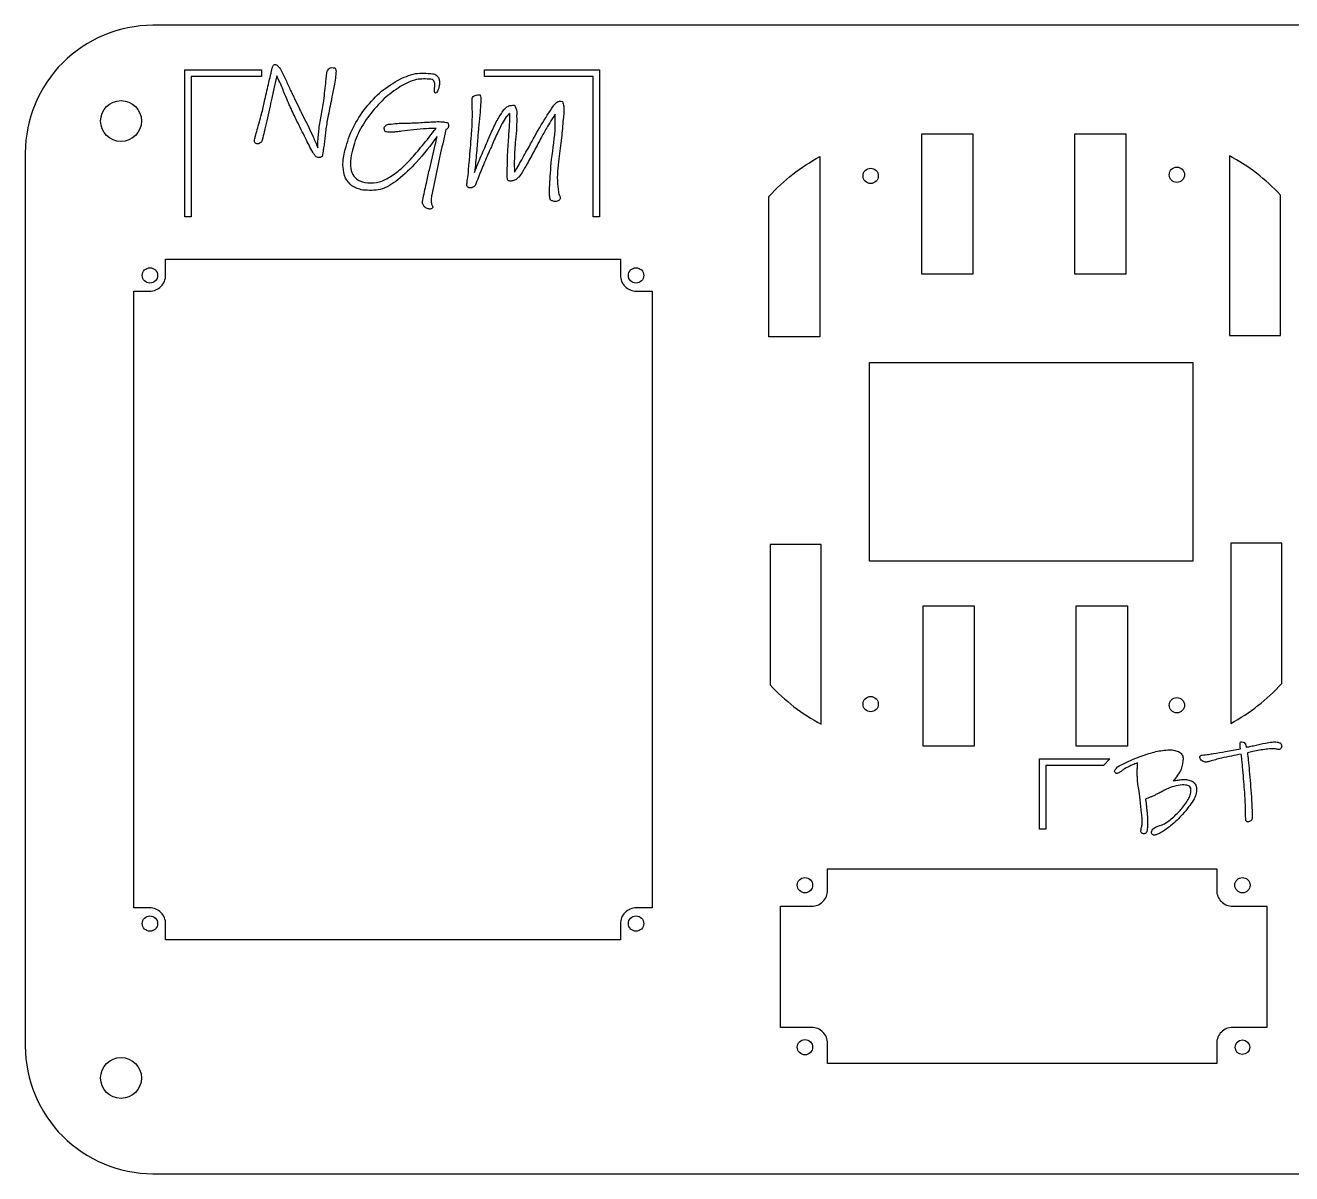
# Model space of a CAD drawing. Header units: millimetres. Extents: x 0 to 320, y 0 to 180.
# Drawn here: x 0 to 198.5, y 0 to 180 of the extents above; entities that cross this region are included whole.
import ezdxf

# ---------------------------------------------------------------- set-up
doc = ezdxf.new("R2010")
doc.units = ezdxf.units.MM
doc.layers.get('0').update_dxf_attribs({"linetype": 'CONTINUOUS'})

msp = doc.modelspace()

# ---------------------------------------------------------------- linework, layer by layer
for p, q in [((38.56, 172.63), (38.72, 173.3)), ((38.72, 173.3), (38.73, 173.37)), ((39.26, 173.83), (39.38, 173.81)), ((39.43, 172.09), (39.01, 170.32)), ((39.01, 170.32), (38.63, 168.59)), ((65.77, 164.84), (66.03, 164.78)), ((59.93, 163.5), (59.01, 163.41)), ((60.89, 163.62), (59.93, 163.5)), ((65.94, 163.67), (65.54, 161.9)), ((71.06, 163.88), (70.97, 163.1)), ((72.57, 162.1), (72.99, 163.07)), ((75.72, 161.73), (75.78, 162.73)), ((46.68, 160.29), (46.53, 159.45)), ((63.34, 157.35), (63.81, 159.39)), ((64.65, 157.99), (63.71, 153.44)), ((174.7, 59.09), (174.59, 59.95)), ((175.62, 58.71), (175.7, 58)), ((191.31, 55.49), (191.28, 56.15))]:
    msp.add_line(p, q)
for points in [[(320, 160, 0.414214), (300, 180), (20, 180, 0.414214), (0, 160), (0, 20, 0.414214), (20, 0), (300, 0, 0.414214), (320, 20)], [(124.56, 159.43), (124.56, 131.18), (116.57, 131.18), (116.57, 153.18, -0.085171)], [(196.76, 153.4, 0.084625), (188.76, 159.53), (188.76, 131.4), (196.76, 131.4)], [(22, 39.16, 0.414214), (19.5, 41.66), (17, 41.66), (17, 138.34), (19.5, 138.34, 0.414214), (22, 140.84), (22, 143.34), (93.28, 143.34), (93.28, 140.84, 0.414214), (95.78, 138.34), (98.28, 138.34), (98.28, 41.66), (95.78, 41.66, 0.414214), (93.28, 39.16), (93.28, 36.66), (22, 36.66)], [(116.76, 76.61, 0.084625), (124.76, 70.47), (124.76, 98.61), (116.76, 98.61)], [(188.96, 70.58, 0.085171), (196.96, 76.82), (196.96, 98.82), (188.96, 98.82)], [(186.76, 44.42, 0.414214), (189.26, 41.92), (194.61, 41.92), (194.61, 22.92), (189.26, 22.92, 0.414214), (186.76, 20.42), (186.76, 17.28), (125.76, 17.28), (125.76, 20.42, 0.414214), (123.26, 22.92), (118.41, 22.92), (118.41, 41.92), (123.26, 41.92, 0.414214), (125.76, 44.42), (125.76, 47.76), (186.76, 47.76)]]:
    msp.add_lwpolyline(points, format="xyb", close=True)
for points in [[(37, 172), (26, 172), (26, 150), (25, 150), (25, 173), (37, 173)], [(90, 173), (90, 150), (89, 150), (89, 172), (72, 172), (72, 173)], [(140.52, 163), (148.52, 163), (148.52, 141), (140.52, 141)], [(164.52, 163), (172.52, 163), (172.52, 141), (164.52, 141)], [(132.33, 96.02), (132.33, 127.14), (183.01, 127.14), (183.01, 96.02)], [(148.76, 67), (140.76, 67), (140.76, 89), (148.76, 89)], [(172.76, 67), (164.76, 67), (164.76, 89), (172.76, 89)], [(159, 65), (170, 65), (169, 64), (160, 64), (160, 54), (159, 54)]]:
    msp.add_lwpolyline(points, close=True)
for centre, radius in [((15, 165), 3.2), ((132.52, 156.4), 1.2), ((180.52, 156.58), 1.2), ((19.54, 140.8), 1.2), ((95.74, 140.8), 1.2), ((132.52, 73.6), 1.2), ((180.52, 73.43), 1.2), ((122.22, 45.22), 1.2), ((190.8, 45.22), 1.2), ((19.54, 39.2), 1.2), ((95.74, 39.2), 1.2), ((122.22, 19.82), 1.2), ((190.8, 19.82), 1.15), ((15, 15), 3.2)]:
    msp.add_circle(centre, radius)
for points, knots in [([(38.73, 173.37), (38.75, 173.44), (38.78, 173.58), (38.86, 173.7), (38.9, 173.75)], [0, 0, 0, 0, 0.02338129, 0.04240057, 0.04240057, 0.04240057, 0.04240057]), ([(38.9, 173.75), (38.95, 173.79), (39.05, 173.87), (39.19, 173.85), (39.26, 173.83)], [0, 0, 0, 0, 0.01711431, 0.03897413, 0.03897413, 0.03897413, 0.03897413]), ([(39.38, 173.81), (39.49, 173.71), (39.85, 173.41), (40.06, 172.98), (40.19, 172.69)], [0, 0, 0, 0, 0.0450993, 0.1398333, 0.1398333, 0.1398333, 0.1398333]), ([(47.28, 172.67), (47.39, 172.91), (47.6, 173.43), (48.16, 173.37), (48.46, 173.34)], [0, 0, 0, 0, 0.0718397, 0.1511324, 0.1511324, 0.1511324, 0.1511324]), ([(48.71, 172.79), (48.69, 172.54), (48.65, 171.86), (48.53, 171.19), (48.45, 170.76)], [0, 0, 0, 0, 0.0758423, 0.2048379, 0.2048379, 0.2048379, 0.2048379]), ([(48.46, 173.34), (48.53, 173.29), (48.71, 173.16), (48.71, 172.93), (48.71, 172.79)], [0, 0, 0, 0, 0.02391607, 0.06305939, 0.06305939, 0.06305939, 0.06305939]), ([(37.57, 168.36), (37.67, 168.82), (37.86, 169.73), (38.07, 170.62), (38.18, 171.06)], [0, 0, 0, 0, 0.1423987, 0.2771741, 0.2771741, 0.2771741, 0.2771741]), ([(38.18, 171.06), (38.26, 171.4), (38.39, 171.93), (38.51, 172.45), (38.56, 172.63)], [0, 0, 0, 0, 0.1058963, 0.1616282, 0.1616282, 0.1616282, 0.1616282]), ([(40.7, 169.15), (40.43, 169.8), (40.02, 170.79), (39.58, 171.76), (39.43, 172.09)], [0, 0, 0, 0, 0.2114774, 0.3199823, 0.3199823, 0.3199823, 0.3199823]), ([(40.19, 172.69), (40.4, 172.27), (40.89, 171.32), (41.33, 170.35), (41.58, 169.81)], [0, 0, 0, 0, 0.1401995, 0.3196216, 0.3196216, 0.3196216, 0.3196216]), ([(46.38, 165.77), (46.52, 166.57), (46.85, 168.4), (47.02, 170.25), (47.12, 171.28)], [0, 0, 0, 0, 0.2437204, 0.5559032, 0.5559032, 0.5559032, 0.5559032]), ([(47.12, 171.28), (47.15, 171.59), (47.19, 172.05), (47.26, 172.51), (47.28, 172.67)], [0, 0, 0, 0, 0.0918185, 0.1396688, 0.1396688, 0.1396688, 0.1396688]), ([(48.45, 170.76), (48.33, 170.1), (48.02, 168.47), (47.68, 166.85), (47.48, 165.88)], [0, 0, 0, 0, 0.2022715, 0.4976749, 0.4976749, 0.4976749, 0.4976749]), ([(53.08, 166.7), (53.85, 167.65), (55.35, 169.48), (57.35, 170.74), (58.32, 171.36)], [0, 0, 0, 0, 0.3644385, 0.7052671, 0.7052671, 0.7052671, 0.7052671]), ([(58.32, 171.36), (59.26, 171.81), (61, 172.65), (62.93, 172.5), (63.83, 172.42)], [0, 0, 0, 0, 0.3045037, 0.5704138, 0.5704138, 0.5704138, 0.5704138]), ([(63.58, 171.56), (62.81, 171.6), (61.1, 171.68), (59.6, 170.85), (58.77, 170.39)], [0, 0, 0, 0, 0.2265274, 0.5035498, 0.5035498, 0.5035498, 0.5035498]), ([(64.11, 171.2), (64.05, 171.28), (63.93, 171.47), (63.7, 171.53), (63.58, 171.56)], [0, 0, 0, 0, 0.02955915, 0.06605496, 0.06605496, 0.06605496, 0.06605496]), ([(63.83, 172.42), (64.07, 172.36), (64.51, 172.25), (64.72, 171.86), (64.82, 171.69)], [0, 0, 0, 0, 0.0704845, 0.1282924, 0.1282924, 0.1282924, 0.1282924]), ([(64.18, 170.4), (64.19, 170.55), (64.21, 170.82), (64.14, 171.09), (64.11, 171.2)], [0, 0, 0, 0, 0.04608217, 0.08065553, 0.08065553, 0.08065553, 0.08065553]), ([(64.82, 171.69), (64.87, 171.5), (64.97, 171.13), (64.92, 170.75), (64.89, 170.56)], [0, 0, 0, 0, 0.0574882, 0.1134006, 0.1134006, 0.1134006, 0.1134006]), ([(41.52, 167.22), (41.43, 167.43), (41.15, 168.07), (40.88, 168.72), (40.7, 169.15)], [0, 0, 0, 0, 0.0685435, 0.2100259, 0.2100259, 0.2100259, 0.2100259]), ([(41.58, 169.81), (41.64, 169.69), (41.76, 169.44), (41.88, 169.2), (41.93, 169.07)], [0, 0, 0, 0, 0.04139667, 0.08160898, 0.08160898, 0.08160898, 0.08160898]), ([(41.93, 169.07), (41.99, 168.96), (42.09, 168.73), (42.2, 168.5), (42.25, 168.39)], [0, 0, 0, 0, 0.0385617, 0.07500039, 0.07500039, 0.07500039, 0.07500039]), ([(58.77, 170.39), (57.89, 169.79), (56.06, 168.54), (54.66, 166.81), (53.94, 165.92)], [0, 0, 0, 0, 0.3194347, 0.6618158, 0.6618158, 0.6618158, 0.6618158]), ([(64.15, 169.63), (64.15, 169.73), (64.15, 169.99), (64.17, 170.24), (64.18, 170.4)], [0, 0, 0, 0, 0.03012421, 0.07661193, 0.07661193, 0.07661193, 0.07661193]), ([(64.28, 169.39), (64.25, 169.41), (64.16, 169.47), (64.16, 169.57), (64.15, 169.63)], [0, 0, 0, 0, 0.01160288, 0.02914609, 0.02914609, 0.02914609, 0.02914609]), ([(64.6, 169.67), (64.55, 169.58), (64.48, 169.44), (64.34, 169.4), (64.28, 169.39)], [0, 0, 0, 0, 0.0281077, 0.0438905, 0.0438905, 0.0438905, 0.0438905]), ([(64.89, 170.56), (64.85, 170.39), (64.79, 170.08), (64.65, 169.8), (64.6, 169.67)], [0, 0, 0, 0, 0.05283786, 0.09400402, 0.09400402, 0.09400402, 0.09400402]), ([(70.05, 168.52), (70.09, 168.63), (70.18, 168.86), (70.39, 168.96), (70.51, 169.02)], [0, 0, 0, 0, 0.03325227, 0.06952486, 0.06952486, 0.06952486, 0.06952486]), ([(70.51, 169.02), (70.63, 169.06), (70.89, 169.14), (71.15, 169.11), (71.28, 169.09)], [0, 0, 0, 0, 0.03943208, 0.07845641, 0.07845641, 0.07845641, 0.07845641]), ([(71.28, 169.09), (71.32, 168.96), (71.49, 168.47), (71.42, 167.95), (71.37, 167.57)], [0, 0, 0, 0, 0.0414123, 0.1530069, 0.1530069, 0.1530069, 0.1530069]), ([(36.43, 163.94), (36.66, 164.75), (37.08, 166.21), (37.42, 167.69), (37.57, 168.36)], [0, 0, 0, 0, 0.2499178, 0.4557645, 0.4557645, 0.4557645, 0.4557645]), ([(38.63, 168.59), (38.51, 168.02), (38.26, 166.84), (37.99, 165.66), (37.85, 165.05)], [0, 0, 0, 0, 0.1745305, 0.3632284, 0.3632284, 0.3632284, 0.3632284]), ([(43.93, 162.3), (43.48, 163.19), (42.65, 164.82), (41.87, 166.47), (41.52, 167.22)], [0, 0, 0, 0, 0.2996899, 0.5479837, 0.5479837, 0.5479837, 0.5479837]), ([(42.25, 168.39), (42.5, 167.89), (42.83, 167.21), (43.17, 166.52), (43.26, 166.33)], [0, 0, 0, 0, 0.1667757, 0.230228, 0.230228, 0.230228, 0.230228]), ([(69.94, 162.77), (70, 163.62), (70.11, 165.26), (70.07, 166.91), (70.05, 167.71)], [0, 0, 0, 0, 0.2553412, 0.4942745, 0.4942745, 0.4942745, 0.4942745]), ([(70.05, 167.71), (70.05, 167.89), (70.04, 168.17), (70.05, 168.44), (70.05, 168.52)], [0, 0, 0, 0, 0.05679077, 0.0818965, 0.0818965, 0.0818965, 0.0818965]), ([(71.37, 167.57), (71.34, 167.02), (71.25, 165.79), (71.13, 164.56), (71.06, 163.88)], [0, 0, 0, 0, 0.1665295, 0.370659, 0.370659, 0.370659, 0.370659]), ([(74.87, 166.54), (75.14, 166.87), (75.61, 167.45), (76.35, 167.47), (76.68, 167.48)], [0, 0, 0, 0, 0.1192338, 0.2127802, 0.2127802, 0.2127802, 0.2127802]), ([(76.68, 167.48), (76.77, 167.33), (77.07, 166.82), (77.04, 166.21), (77.02, 165.78)], [0, 0, 0, 0, 0.0513386, 0.1760369, 0.1760369, 0.1760369, 0.1760369]), ([(78.96, 160.98), (79.59, 162.13), (80.78, 164.31), (82.15, 166.4), (82.8, 167.38)], [0, 0, 0, 0, 0.3917744, 0.746904, 0.746904, 0.746904, 0.746904]), ([(82.8, 167.38), (82.9, 167.51), (83.08, 167.74), (83.3, 167.92), (83.4, 167.99)], [0, 0, 0, 0, 0.04868049, 0.08565546, 0.08565546, 0.08565546, 0.08565546]), ([(83.4, 167.99), (83.51, 168.04), (83.78, 168.14), (84.06, 168.09), (84.22, 168.05)], [0, 0, 0, 0, 0.03522192, 0.08360197, 0.08360197, 0.08360197, 0.08360197]), ([(84.22, 168.05), (84.29, 167.81), (84.54, 166.91), (84.41, 165.97), (84.32, 165.29)], [0, 0, 0, 0, 0.0743765, 0.2789068, 0.2789068, 0.2789068, 0.2789068]), ([(37.85, 165.05), (37.72, 164.47), (37.49, 163.46), (37.25, 162.45), (37.14, 162.01)], [0, 0, 0, 0, 0.1757494, 0.3114347, 0.3114347, 0.3114347, 0.3114347]), ([(43.26, 166.33), (43.9, 165.07), (44.81, 163.26), (45.61, 161.39), (45.85, 160.82)], [0, 0, 0, 0, 0.4232756, 0.6081361, 0.6081361, 0.6081361, 0.6081361]), ([(46.01, 163.51), (46.06, 163.89), (46.15, 164.64), (46.3, 165.39), (46.38, 165.77)], [0, 0, 0, 0, 0.1128988, 0.2290847, 0.2290847, 0.2290847, 0.2290847]), ([(47.48, 165.88), (47.41, 165.53), (47.28, 164.84), (47.18, 164.13), (47.13, 163.79)], [0, 0, 0, 0, 0.1073312, 0.2124663, 0.2124663, 0.2124663, 0.2124663]), ([(50.04, 160.12), (50.36, 161.28), (51, 163.65), (52.38, 165.68), (53.08, 166.7)], [0, 0, 0, 0, 0.359327, 0.7293853, 0.7293853, 0.7293853, 0.7293853]), ([(53.94, 165.92), (53.29, 164.98), (52.04, 163.17), (51.44, 161.05), (51.16, 160.03)], [0, 0, 0, 0, 0.340164, 0.6552622, 0.6552622, 0.6552622, 0.6552622]), ([(60.37, 164.69), (60.68, 164.7), (61.43, 164.72), (62.17, 164.77), (62.6, 164.8)], [0, 0, 0, 0, 0.0946707, 0.2242644, 0.2242644, 0.2242644, 0.2242644]), ([(62.6, 164.8), (62.77, 164.81), (63.26, 164.84), (63.75, 164.86), (64.08, 164.88)], [0, 0, 0, 0, 0.0492052, 0.1475966, 0.1475966, 0.1475966, 0.1475966]), ([(64.08, 164.88), (64.42, 164.9), (64.99, 164.93), (65.55, 164.86), (65.77, 164.84)], [0, 0, 0, 0, 0.1037019, 0.1693046, 0.1693046, 0.1693046, 0.1693046]), ([(66.03, 164.78), (66.1, 164.76), (66.23, 164.73), (66.28, 164.6), (66.31, 164.55)], [0, 0, 0, 0, 0.01966629, 0.0380157, 0.0380157, 0.0380157, 0.0380157]), ([(72.99, 163.07), (73.29, 163.76), (73.83, 164.97), (74.56, 166.07), (74.87, 166.54)], [0, 0, 0, 0, 0.226234, 0.3957239, 0.3957239, 0.3957239, 0.3957239]), ([(75.95, 166.19), (75.76, 166.01), (75.26, 165.57), (74.95, 164.98), (74.76, 164.62)], [0, 0, 0, 0, 0.0779245, 0.1986982, 0.1986982, 0.1986982, 0.1986982]), ([(75.78, 162.73), (75.85, 163.53), (75.95, 164.68), (75.95, 165.84), (75.95, 166.19)], [0, 0, 0, 0, 0.2411506, 0.3463781, 0.3463781, 0.3463781, 0.3463781]), ([(77.02, 165.78), (77.03, 165.2), (77.03, 163.94), (76.91, 162.69), (76.84, 162.03)], [0, 0, 0, 0, 0.1757088, 0.3763149, 0.3763149, 0.3763149, 0.3763149]), ([(83.08, 166.05), (82.91, 165.81), (82.49, 165.18), (82.1, 164.53), (81.86, 164.12)], [0, 0, 0, 0, 0.0880855, 0.2280538, 0.2280538, 0.2280538, 0.2280538]), ([(82.49, 158.97), (82.75, 160.7), (83.1, 163.05), (83.08, 165.43), (83.08, 166.05)], [0, 0, 0, 0, 0.5242172, 0.7113145, 0.7113145, 0.7113145, 0.7113145]), ([(84.32, 165.29), (84.23, 164.32), (84.05, 162.24), (83.77, 160.17), (83.62, 159.07)], [0, 0, 0, 0, 0.2919012, 0.6255051, 0.6255051, 0.6255051, 0.6255051]), ([(35.98, 162.26), (36.03, 162.44), (36.17, 163.01), (36.33, 163.57), (36.43, 163.94)], [0, 0, 0, 0, 0.0578312, 0.1747907, 0.1747907, 0.1747907, 0.1747907]), ([(45.87, 161.71), (45.88, 161.98), (45.91, 162.58), (45.98, 163.18), (46.01, 163.51)], [0, 0, 0, 0, 0.0798416, 0.1806692, 0.1806692, 0.1806692, 0.1806692]), ([(47.13, 163.79), (47.09, 163.46), (47.01, 162.85), (46.94, 162.24), (46.91, 161.95)], [0, 0, 0, 0, 0.0982005, 0.1846003, 0.1846003, 0.1846003, 0.1846003]), ([(56.31, 163.57), (56.29, 163.65), (56.25, 163.82), (56.27, 163.99), (56.29, 164.07)], [0, 0, 0, 0, 0.0252403, 0.05050826, 0.05050826, 0.05050826, 0.05050826]), ([(56.29, 164.07), (56.38, 164.17), (56.66, 164.48), (57.09, 164.51), (57.37, 164.53)], [0, 0, 0, 0, 0.0411607, 0.1212176, 0.1212176, 0.1212176, 0.1212176]), ([(56.63, 163.28), (56.55, 163.3), (56.41, 163.35), (56.35, 163.5), (56.31, 163.57)], [0, 0, 0, 0, 0.02166801, 0.04461409, 0.04461409, 0.04461409, 0.04461409]), ([(57.53, 163.24), (57.36, 163.23), (57.06, 163.22), (56.76, 163.26), (56.63, 163.28)], [0, 0, 0, 0, 0.05084539, 0.09112253, 0.09112253, 0.09112253, 0.09112253]), ([(57.37, 164.53), (57.79, 164.57), (58.78, 164.67), (59.79, 164.68), (60.37, 164.69)], [0, 0, 0, 0, 0.1261948, 0.3001697, 0.3001697, 0.3001697, 0.3001697]), ([(59.01, 163.41), (58.74, 163.37), (58.25, 163.3), (57.75, 163.26), (57.53, 163.24)], [0, 0, 0, 0, 0.0834398, 0.1488115, 0.1488115, 0.1488115, 0.1488115]), ([(60.37, 158.97), (60.98, 159.67), (62.37, 161.26), (63.66, 162.93), (64.38, 163.85)], [0, 0, 0, 0, 0.2803917, 0.6325472, 0.6325472, 0.6325472, 0.6325472]), ([(64.38, 163.85), (63.89, 163.84), (62.72, 163.81), (61.56, 163.69), (60.89, 163.62)], [0, 0, 0, 0, 0.1487267, 0.3503471, 0.3503471, 0.3503471, 0.3503471]), ([(66.29, 163.98), (66.26, 163.92), (66.19, 163.77), (66.03, 163.71), (65.94, 163.67)], [0, 0, 0, 0, 0.02125919, 0.04888975, 0.04888975, 0.04888975, 0.04888975]), ([(66.31, 164.55), (66.32, 164.47), (66.35, 164.28), (66.31, 164.09), (66.29, 163.98)], [0, 0, 0, 0, 0.02377764, 0.05658654, 0.05658654, 0.05658654, 0.05658654]), ([(70.97, 163.1), (70.95, 162.84), (70.91, 162.29), (70.87, 161.75), (70.85, 161.47)], [0, 0, 0, 0, 0.0802277, 0.1641159, 0.1641159, 0.1641159, 0.1641159]), ([(74.76, 164.62), (74.5, 164.1), (73.9, 162.91), (73.36, 161.68), (73.06, 160.98)], [0, 0, 0, 0, 0.1720397, 0.4010906, 0.4010906, 0.4010906, 0.4010906]), ([(81.86, 164.12), (81.54, 163.58), (80.83, 162.34), (80.17, 161.08), (79.8, 160.37)], [0, 0, 0, 0, 0.1899127, 0.4279079, 0.4279079, 0.4279079, 0.4279079]), ([(35.96, 161.65), (35.95, 161.72), (35.91, 161.93), (35.96, 162.13), (35.98, 162.26)], [0, 0, 0, 0, 0.02405566, 0.06159058, 0.06159058, 0.06159058, 0.06159058]), ([(36.29, 161.42), (36.22, 161.44), (36.08, 161.47), (36, 161.59), (35.96, 161.65)], [0, 0, 0, 0, 0.02244055, 0.04090328, 0.04090328, 0.04090328, 0.04090328]), ([(36.79, 161.56), (36.71, 161.5), (36.55, 161.41), (36.37, 161.42), (36.29, 161.42)], [0, 0, 0, 0, 0.02877837, 0.05280326, 0.05280326, 0.05280326, 0.05280326]), ([(37.14, 162.01), (37.1, 161.93), (37.03, 161.74), (36.87, 161.62), (36.79, 161.56)], [0, 0, 0, 0, 0.02810606, 0.05836854, 0.05836854, 0.05836854, 0.05836854]), ([(45.57, 159.37), (45.4, 159.61), (44.78, 160.54), (44.29, 161.56), (43.93, 162.3)], [0, 0, 0, 0, 0.0896393, 0.336316, 0.336316, 0.336316, 0.336316]), ([(45.85, 160.82), (45.85, 160.93), (45.85, 161.23), (45.86, 161.52), (45.87, 161.71)], [0, 0, 0, 0, 0.03191598, 0.08881994, 0.08881994, 0.08881994, 0.08881994]), ([(46.91, 161.95), (46.87, 161.63), (46.82, 161.07), (46.72, 160.52), (46.68, 160.29)], [0, 0, 0, 0, 0.0976891, 0.1679159, 0.1679159, 0.1679159, 0.1679159]), ([(64.55, 162.59), (63.53, 161.2), (61.7, 158.72), (59.41, 156.66), (58.41, 155.76)], [0, 0, 0, 0, 0.5170966, 0.9204935, 0.9204935, 0.9204935, 0.9204935]), ([(63.81, 159.39), (63.96, 160.01), (64.22, 161.08), (64.46, 162.14), (64.55, 162.59)], [0, 0, 0, 0, 0.1917008, 0.3279151, 0.3279151, 0.3279151, 0.3279151]), ([(65.54, 161.9), (65.39, 161.28), (65.08, 159.98), (64.8, 158.67), (64.65, 157.99)], [0, 0, 0, 0, 0.1922902, 0.4010241, 0.4010241, 0.4010241, 0.4010241]), ([(69.59, 158.48), (69.65, 159.24), (69.77, 160.67), (69.89, 162.1), (69.94, 162.77)], [0, 0, 0, 0, 0.2298962, 0.4301729, 0.4301729, 0.4301729, 0.4301729]), ([(70.41, 156.93), (70.75, 157.8), (71.45, 159.53), (72.2, 161.24), (72.57, 162.1)], [0, 0, 0, 0, 0.2787176, 0.5597109, 0.5597109, 0.5597109, 0.5597109]), ([(70.85, 161.47), (70.77, 160.49), (70.65, 158.97), (70.47, 157.46), (70.41, 156.93)], [0, 0, 0, 0, 0.2956856, 0.4555647, 0.4555647, 0.4555647, 0.4555647]), ([(73.06, 160.98), (72.7, 160.18), (71.81, 158.21), (71.04, 156.2), (70.58, 154.99)], [0, 0, 0, 0, 0.2628586, 0.6481747, 0.6481747, 0.6481747, 0.6481747]), ([(75.57, 158.35), (75.58, 158.95), (75.61, 160.07), (75.69, 161.2), (75.72, 161.73)], [0, 0, 0, 0, 0.1787553, 0.3381467, 0.3381467, 0.3381467, 0.3381467]), ([(76.84, 162.03), (76.8, 161.53), (76.71, 160.54), (76.67, 159.54), (76.66, 159.05)], [0, 0, 0, 0, 0.150363, 0.2978971, 0.2978971, 0.2978971, 0.2978971]), ([(77.64, 158.61), (77.87, 159.01), (78.31, 159.8), (78.75, 160.6), (78.96, 160.98)], [0, 0, 0, 0, 0.1397643, 0.2718955, 0.2718955, 0.2718955, 0.2718955]), ([(46.53, 159.45), (46.44, 159.39), (46.16, 159.19), (45.81, 159.29), (45.57, 159.37)], [0, 0, 0, 0, 0.0312947, 0.1006423, 0.1006423, 0.1006423, 0.1006423]), ([(50.18, 156.04), (50.01, 156.62), (49.63, 157.96), (49.89, 159.34), (50.04, 160.12)], [0, 0, 0, 0, 0.1781645, 0.4129032, 0.4129032, 0.4129032, 0.4129032]), ([(51.16, 160.03), (51.05, 159.45), (50.85, 158.41), (51.07, 157.37), (51.17, 156.91)], [0, 0, 0, 0, 0.1749863, 0.3149053, 0.3149053, 0.3149053, 0.3149053]), ([(56.88, 156.07), (57.5, 156.47), (58.77, 157.3), (59.82, 158.4), (60.37, 158.97)], [0, 0, 0, 0, 0.2194462, 0.4545352, 0.4545352, 0.4545352, 0.4545352]), ([(76.66, 159.05), (76.64, 158.64), (76.63, 157.95), (76.69, 157.27), (76.71, 156.99)], [0, 0, 0, 0, 0.1245389, 0.2060967, 0.2060967, 0.2060967, 0.2060967]), ([(79.8, 160.37), (79.43, 159.67), (78.82, 158.51), (78.15, 157.39), (77.88, 156.95)], [0, 0, 0, 0, 0.2390614, 0.3920524, 0.3920524, 0.3920524, 0.3920524]), ([(82.21, 154.93), (82.24, 155.56), (82.31, 156.91), (82.43, 158.25), (82.49, 158.97)], [0, 0, 0, 0, 0.1895367, 0.404623, 0.404623, 0.404623, 0.404623]), ([(83.62, 159.07), (83.48, 157.77), (83.27, 155.9), (83.56, 154.06), (83.64, 153.5)], [0, 0, 0, 0, 0.3909487, 0.5587685, 0.5587685, 0.5587685, 0.5587685]), ([(51.17, 156.91), (51.38, 156.54), (51.84, 155.73), (52.75, 155.49), (53.24, 155.36)], [0, 0, 0, 0, 0.1227358, 0.2689033, 0.2689033, 0.2689033, 0.2689033]), ([(62.3, 152.6), (62.49, 153.48), (62.82, 155.07), (63.18, 156.65), (63.34, 157.35)], [0, 0, 0, 0, 0.2700498, 0.4858806, 0.4858806, 0.4858806, 0.4858806]), ([(69.25, 155.32), (69.3, 155.7), (69.44, 156.75), (69.53, 157.81), (69.59, 158.48)], [0, 0, 0, 0, 0.1159268, 0.3176797, 0.3176797, 0.3176797, 0.3176797]), ([(75.56, 156.1), (75.56, 156.35), (75.55, 157.1), (75.56, 157.85), (75.57, 158.35)], [0, 0, 0, 0, 0.0745383, 0.2250379, 0.2250379, 0.2250379, 0.2250379]), ([(76.71, 156.99), (76.82, 157.19), (77.14, 157.72), (77.44, 158.26), (77.64, 158.61)], [0, 0, 0, 0, 0.0677764, 0.1860884, 0.1860884, 0.1860884, 0.1860884]), ([(77.88, 156.95), (77.72, 156.7), (77.46, 156.28), (77.07, 155.98), (76.93, 155.86)], [0, 0, 0, 0, 0.0910316, 0.1455144, 0.1455144, 0.1455144, 0.1455144]), ([(52.9, 154.18), (52.29, 154.34), (51.15, 154.64), (50.49, 155.6), (50.18, 156.04)], [0, 0, 0, 0, 0.1826317, 0.3394813, 0.3394813, 0.3394813, 0.3394813]), ([(58.41, 155.76), (57.52, 155.15), (55.85, 154), (53.84, 154.12), (52.9, 154.18)], [0, 0, 0, 0, 0.312883, 0.5882383, 0.5882383, 0.5882383, 0.5882383]), ([(53.24, 155.36), (53.85, 155.3), (55.13, 155.18), (56.28, 155.76), (56.88, 156.07)], [0, 0, 0, 0, 0.1810842, 0.3778187, 0.3778187, 0.3778187, 0.3778187]), ([(69.52, 154.52), (69.42, 154.59), (69.16, 154.78), (69.22, 155.11), (69.25, 155.32)], [0, 0, 0, 0, 0.03468772, 0.09103595, 0.09103595, 0.09103595, 0.09103595]), ([(70.58, 154.99), (70.54, 154.91), (70.44, 154.73), (70.25, 154.65), (70.14, 154.61)], [0, 0, 0, 0, 0.02671588, 0.06055125, 0.06055125, 0.06055125, 0.06055125]), ([(75.65, 155.71), (75.63, 155.75), (75.58, 155.88), (75.57, 156.01), (75.56, 156.1)], [0, 0, 0, 0, 0.01431278, 0.04033149, 0.04033149, 0.04033149, 0.04033149]), ([(75.94, 155.59), (75.87, 155.6), (75.76, 155.62), (75.68, 155.69), (75.65, 155.71)], [0, 0, 0, 0, 0.01951309, 0.03155713, 0.03155713, 0.03155713, 0.03155713]), ([(76.42, 155.65), (76.33, 155.62), (76.17, 155.57), (76.01, 155.58), (75.94, 155.59)], [0, 0, 0, 0, 0.02757056, 0.04885024, 0.04885024, 0.04885024, 0.04885024]), ([(76.93, 155.86), (76.85, 155.82), (76.69, 155.74), (76.51, 155.68), (76.42, 155.65)], [0, 0, 0, 0, 0.02647743, 0.05600886, 0.05600886, 0.05600886, 0.05600886]), ([(82.26, 152.78), (82.23, 153.02), (82.13, 153.74), (82.18, 154.46), (82.21, 154.93)], [0, 0, 0, 0, 0.0738371, 0.2160744, 0.2160744, 0.2160744, 0.2160744]), ([(63.71, 153.44), (63.67, 153.21), (63.62, 152.83), (63.63, 152.44), (63.63, 152.29)], [0, 0, 0, 0, 0.0689965, 0.1157788, 0.1157788, 0.1157788, 0.1157788]), ([(70.14, 154.61), (70.03, 154.57), (69.83, 154.49), (69.61, 154.51), (69.52, 154.52)], [0, 0, 0, 0, 0.03507134, 0.06328721, 0.06328721, 0.06328721, 0.06328721]), ([(83.64, 153.5), (83.72, 153.38), (83.87, 153.17), (83.86, 152.9), (83.85, 152.78)], [0, 0, 0, 0, 0.04144605, 0.07676926, 0.07676926, 0.07676926, 0.07676926]), ([(62.46, 151.69), (62.39, 151.82), (62.23, 152.11), (62.28, 152.43), (62.3, 152.6)], [0, 0, 0, 0, 0.04441599, 0.09496725, 0.09496725, 0.09496725, 0.09496725]), ([(63.24, 151.22), (63.09, 151.27), (62.78, 151.35), (62.57, 151.58), (62.46, 151.69)], [0, 0, 0, 0, 0.04803366, 0.09253531, 0.09253531, 0.09253531, 0.09253531]), ([(63.64, 151.24), (63.58, 151.22), (63.45, 151.19), (63.31, 151.21), (63.24, 151.22)], [0, 0, 0, 0, 0.01987515, 0.04035352, 0.04035352, 0.04035352, 0.04035352]), ([(63.63, 152.29), (63.65, 152.18), (63.67, 151.99), (63.75, 151.82), (63.79, 151.75)], [0, 0, 0, 0, 0.03197584, 0.05617909, 0.05617909, 0.05617909, 0.05617909]), ([(63.87, 151.46), (63.85, 151.41), (63.81, 151.3), (63.7, 151.26), (63.64, 151.24)], [0, 0, 0, 0, 0.01538974, 0.03275363, 0.03275363, 0.03275363, 0.03275363]), ([(63.79, 151.75), (63.82, 151.7), (63.87, 151.61), (63.87, 151.5), (63.87, 151.46)], [0, 0, 0, 0, 0.01792556, 0.03108665, 0.03108665, 0.03108665, 0.03108665]), ([(82.45, 152.53), (82.41, 152.56), (82.31, 152.62), (82.28, 152.72), (82.26, 152.78)], [0, 0, 0, 0, 0.01569173, 0.03197047, 0.03197047, 0.03197047, 0.03197047]), ([(82.88, 152.41), (82.8, 152.42), (82.65, 152.46), (82.51, 152.51), (82.45, 152.53)], [0, 0, 0, 0, 0.02536886, 0.04500672, 0.04500672, 0.04500672, 0.04500672]), ([(83.51, 152.48), (83.41, 152.44), (83.21, 152.37), (82.99, 152.39), (82.88, 152.41)], [0, 0, 0, 0, 0.03230858, 0.06424888, 0.06424888, 0.06424888, 0.06424888]), ([(83.85, 152.78), (83.82, 152.73), (83.75, 152.59), (83.6, 152.52), (83.51, 152.48)], [0, 0, 0, 0, 0.01866897, 0.04661533, 0.04661533, 0.04661533, 0.04661533]), ([(190.44, 67.43), (190.44, 67.5), (190.44, 67.61), (190.52, 67.67), (190.54, 67.69)], [0, 0, 0, 0, 0.01893419, 0.0288426, 0.0288426, 0.0288426, 0.0288426]), ([(190.54, 67.69), (190.66, 67.68), (190.91, 67.67), (191.1, 67.53), (191.2, 67.45)], [0, 0, 0, 0, 0.03469145, 0.07159574, 0.07159574, 0.07159574, 0.07159574]), ([(192.72, 67.14), (193.28, 67.27), (194.2, 67.48), (195.13, 67.6), (195.48, 67.65)], [0, 0, 0, 0, 0.1733752, 0.2812208, 0.2812208, 0.2812208, 0.2812208]), ([(195.48, 67.65), (195.74, 67.67), (196.16, 67.7), (196.55, 67.56), (196.7, 67.51)], [0, 0, 0, 0, 0.0756838, 0.1240459, 0.1240459, 0.1240459, 0.1240459]), ([(196.7, 67.51), (196.77, 67.44), (196.92, 67.3), (196.94, 67.09), (196.95, 66.98)], [0, 0, 0, 0, 0.02632236, 0.06021252, 0.06021252, 0.06021252, 0.06021252]), ([(174.63, 65.34), (175.04, 65.49), (175.81, 65.77), (176.6, 65.99), (176.96, 66.09)], [0, 0, 0, 0, 0.1310209, 0.2449114, 0.2449114, 0.2449114, 0.2449114]), ([(176.96, 66.09), (177.31, 66.17), (178, 66.33), (178.72, 66.39), (179.08, 66.42)], [0, 0, 0, 0, 0.1061363, 0.2142581, 0.2142581, 0.2142581, 0.2142581]), ([(179.08, 66.42), (179.39, 66.43), (179.97, 66.45), (180.51, 66.25), (180.77, 66.15)], [0, 0, 0, 0, 0.0922535, 0.1728884, 0.1728884, 0.1728884, 0.1728884]), ([(180.77, 66.15), (180.97, 66.03), (181.37, 65.79), (181.46, 65.34), (181.51, 65.12)], [0, 0, 0, 0, 0.0684279, 0.1326767, 0.1326767, 0.1326767, 0.1326767]), ([(184.21, 65.5), (184.25, 65.53), (184.33, 65.59), (184.43, 65.6), (184.48, 65.61)], [0, 0, 0, 0, 0.01423911, 0.02994927, 0.02994927, 0.02994927, 0.02994927]), ([(184.48, 65.61), (184.81, 65.65), (185.41, 65.72), (186.01, 65.8), (186.28, 65.84)], [0, 0, 0, 0, 0.0992182, 0.1814886, 0.1814886, 0.1814886, 0.1814886]), ([(190.62, 65.75), (189.58, 65.56), (187.9, 65.27), (186.27, 64.8), (185.65, 64.63)], [0, 0, 0, 0, 0.3171672, 0.5099538, 0.5099538, 0.5099538, 0.5099538]), ([(186.28, 65.84), (186.91, 65.95), (188.31, 66.18), (189.7, 66.45), (190.47, 66.6)], [0, 0, 0, 0, 0.1906063, 0.4252812, 0.4252812, 0.4252812, 0.4252812]), ([(190.47, 66.6), (190.46, 66.77), (190.44, 67.05), (190.44, 67.32), (190.44, 67.43)], [0, 0, 0, 0, 0.05000496, 0.08309194, 0.08309194, 0.08309194, 0.08309194]), ([(190.87, 63.29), (190.82, 63.83), (190.75, 64.65), (190.65, 65.46), (190.62, 65.75)], [0, 0, 0, 0, 0.1611291, 0.2463541, 0.2463541, 0.2463541, 0.2463541]), ([(191.2, 67.45), (191.22, 67.42), (191.28, 67.33), (191.3, 67.23), (191.32, 67.16)], [0, 0, 0, 0, 0.01139175, 0.03096156, 0.03096156, 0.03096156, 0.03096156]), ([(191.32, 67.16), (191.33, 67.1), (191.36, 67), (191.37, 66.89), (191.38, 66.86)], [0, 0, 0, 0, 0.01977899, 0.03137406, 0.03137406, 0.03137406, 0.03137406]), ([(191.38, 66.86), (191.56, 66.89), (192.01, 66.96), (192.45, 67.07), (192.72, 67.14)], [0, 0, 0, 0, 0.0550091, 0.1372092, 0.1372092, 0.1372092, 0.1372092]), ([(193.45, 66.38), (193.1, 66.32), (192.47, 66.22), (191.85, 66.05), (191.57, 65.98)], [0, 0, 0, 0, 0.1057963, 0.1924975, 0.1924975, 0.1924975, 0.1924975]), ([(191.57, 65.98), (191.62, 65.59), (191.73, 64.65), (191.82, 63.7), (191.87, 63.14)], [0, 0, 0, 0, 0.1168712, 0.2860475, 0.2860475, 0.2860475, 0.2860475]), ([(195.5, 66.61), (195.18, 66.58), (194.49, 66.53), (193.81, 66.43), (193.45, 66.38)], [0, 0, 0, 0, 0.0967268, 0.2059186, 0.2059186, 0.2059186, 0.2059186]), ([(196.12, 66.55), (196.01, 66.57), (195.81, 66.62), (195.6, 66.61), (195.5, 66.61)], [0, 0, 0, 0, 0.03277708, 0.06237218, 0.06237218, 0.06237218, 0.06237218]), ([(196.51, 66.47), (196.47, 66.48), (196.33, 66.49), (196.2, 66.53), (196.12, 66.55)], [0, 0, 0, 0, 0.01276643, 0.0400782, 0.0400782, 0.0400782, 0.0400782]), ([(196.84, 66.66), (196.79, 66.61), (196.71, 66.51), (196.57, 66.48), (196.51, 66.47)], [0, 0, 0, 0, 0.01930073, 0.03859001, 0.03859001, 0.03859001, 0.03859001]), ([(196.95, 66.98), (196.94, 66.92), (196.94, 66.81), (196.87, 66.71), (196.84, 66.66)], [0, 0, 0, 0, 0.01568169, 0.03433159, 0.03433159, 0.03433159, 0.03433159]), ([(170.75, 63.15), (170.84, 63.3), (171.11, 63.77), (171.61, 64), (171.95, 64.15)], [0, 0, 0, 0, 0.0517967, 0.1596517, 0.1596517, 0.1596517, 0.1596517]), ([(172.58, 63.59), (172.46, 63.53), (172.18, 63.37), (171.92, 63.18), (171.78, 63.06)], [0, 0, 0, 0, 0.04113523, 0.09558521, 0.09558521, 0.09558521, 0.09558521]), ([(171.95, 64.15), (172.37, 64.37), (173.25, 64.81), (174.16, 65.16), (174.63, 65.34)], [0, 0, 0, 0, 0.1424255, 0.293234, 0.293234, 0.293234, 0.293234]), ([(174.35, 64.4), (174.09, 64.29), (173.48, 64.06), (172.9, 63.76), (172.58, 63.59)], [0, 0, 0, 0, 0.0857726, 0.1953539, 0.1953539, 0.1953539, 0.1953539]), ([(174.32, 63.29), (174.32, 63.52), (174.33, 63.89), (174.35, 64.26), (174.35, 64.4)], [0, 0, 0, 0, 0.0698882, 0.1109618, 0.1109618, 0.1109618, 0.1109618]), ([(181.51, 65.12), (181.45, 64.53), (181.3, 63.19), (180.43, 62.15), (179.94, 61.57)], [0, 0, 0, 0, 0.1748341, 0.3960016, 0.3960016, 0.3960016, 0.3960016]), ([(184.11, 65.22), (184.11, 65.28), (184.11, 65.38), (184.18, 65.46), (184.21, 65.5)], [0, 0, 0, 0, 0.01651776, 0.03048075, 0.03048075, 0.03048075, 0.03048075]), ([(184.47, 64.72), (184.37, 64.79), (184.19, 64.91), (184.14, 65.13), (184.11, 65.22)], [0, 0, 0, 0, 0.03503613, 0.06354562, 0.06354562, 0.06354562, 0.06354562]), ([(185.15, 64.52), (185.03, 64.52), (184.79, 64.53), (184.58, 64.65), (184.47, 64.72)], [0, 0, 0, 0, 0.0340473, 0.07143359, 0.07143359, 0.07143359, 0.07143359]), ([(185.65, 64.63), (185.57, 64.6), (185.41, 64.54), (185.24, 64.53), (185.15, 64.52)], [0, 0, 0, 0, 0.02471352, 0.05166646, 0.05166646, 0.05166646, 0.05166646]), ([(170.89, 62.83), (170.85, 62.88), (170.78, 62.97), (170.76, 63.09), (170.75, 63.15)], [0, 0, 0, 0, 0.0169089, 0.03458967, 0.03458967, 0.03458967, 0.03458967]), ([(171.16, 62.72), (171.11, 62.72), (171.01, 62.73), (170.93, 62.8), (170.89, 62.83)], [0, 0, 0, 0, 0.01453105, 0.03029596, 0.03029596, 0.03029596, 0.03029596]), ([(171.78, 63.06), (171.66, 62.97), (171.47, 62.82), (171.24, 62.75), (171.16, 62.72)], [0, 0, 0, 0, 0.04563541, 0.07129858, 0.07129858, 0.07129858, 0.07129858]), ([(174.34, 61.9), (174.33, 62.11), (174.31, 62.57), (174.31, 63.03), (174.32, 63.29)], [0, 0, 0, 0, 0.062057, 0.1389167, 0.1389167, 0.1389167, 0.1389167]), ([(174.59, 59.95), (174.53, 60.32), (174.42, 60.96), (174.36, 61.62), (174.34, 61.9)], [0, 0, 0, 0, 0.1116442, 0.196597, 0.196597, 0.196597, 0.196597]), ([(179.94, 61.57), (180.19, 61.62), (180.68, 61.71), (181.17, 61.76), (181.4, 61.78)], [0, 0, 0, 0, 0.077823, 0.1476917, 0.1476917, 0.1476917, 0.1476917]), ([(181.4, 61.78), (181.67, 61.79), (182.2, 61.8), (182.68, 61.61), (182.91, 61.53)], [0, 0, 0, 0, 0.0811567, 0.1546479, 0.1546479, 0.1546479, 0.1546479]), ([(191.15, 59.77), (191.11, 60.32), (191.02, 61.49), (190.92, 62.67), (190.87, 63.29)], [0, 0, 0, 0, 0.1658047, 0.3537976, 0.3537976, 0.3537976, 0.3537976]), ([(191.87, 63.14), (191.93, 62.47), (192.05, 61.11), (192.15, 59.74), (192.2, 59.05)], [0, 0, 0, 0, 0.2002672, 0.4104119, 0.4104119, 0.4104119, 0.4104119]), ([(178.2, 59.9), (178, 59.79), (177.65, 59.6), (177.28, 59.43), (177.12, 59.35)], [0, 0, 0, 0, 0.0673885, 0.1209091, 0.1209091, 0.1209091, 0.1209091]), ([(178.88, 60.26), (178.74, 60.19), (178.51, 60.07), (178.29, 59.94), (178.2, 59.9)], [0, 0, 0, 0, 0.04708007, 0.07683075, 0.07683075, 0.07683075, 0.07683075]), ([(181.38, 60.93), (180.94, 60.88), (180.07, 60.78), (179.27, 60.43), (178.88, 60.26)], [0, 0, 0, 0, 0.1340527, 0.2607395, 0.2607395, 0.2607395, 0.2607395]), ([(182.32, 60.81), (182.18, 60.86), (181.87, 60.95), (181.55, 60.93), (181.38, 60.93)], [0, 0, 0, 0, 0.04408102, 0.09475123, 0.09475123, 0.09475123, 0.09475123]), ([(182.73, 60.26), (182.71, 60.39), (182.66, 60.64), (182.43, 60.75), (182.32, 60.81)], [0, 0, 0, 0, 0.03547555, 0.07216586, 0.07216586, 0.07216586, 0.07216586]), ([(182.41, 58.85), (182.51, 59.08), (182.73, 59.53), (182.73, 60.02), (182.73, 60.26)], [0, 0, 0, 0, 0.0752304, 0.1465433, 0.1465433, 0.1465433, 0.1465433]), ([(182.91, 61.53), (183.1, 61.39), (183.51, 61.11), (183.58, 60.62), (183.62, 60.36)], [0, 0, 0, 0, 0.0670491, 0.1413397, 0.1413397, 0.1413397, 0.1413397]), ([(183.62, 60.36), (183.6, 60.05), (183.58, 59.39), (183.25, 58.81), (183.08, 58.5)], [0, 0, 0, 0, 0.0922906, 0.1961363, 0.1961363, 0.1961363, 0.1961363]), ([(191.28, 56.15), (191.28, 56.69), (191.27, 57.9), (191.19, 59.11), (191.15, 59.77)], [0, 0, 0, 0, 0.1643704, 0.3625038, 0.3625038, 0.3625038, 0.3625038]), ([(175.09, 55.35), (175.05, 55.91), (174.94, 57.15), (174.79, 58.4), (174.7, 59.09)], [0, 0, 0, 0, 0.1674854, 0.37574, 0.37574, 0.37574, 0.37574]), ([(176.21, 58.95), (176.08, 58.91), (175.88, 58.83), (175.69, 58.75), (175.62, 58.71)], [0, 0, 0, 0, 0.03960644, 0.06354835, 0.06354835, 0.06354835, 0.06354835]), ([(175.7, 58), (175.71, 57.88), (175.74, 57.58), (175.77, 57.28), (175.79, 57.1)], [0, 0, 0, 0, 0.03679932, 0.09061484, 0.09061484, 0.09061484, 0.09061484]), ([(177.12, 59.35), (176.97, 59.28), (176.67, 59.14), (176.36, 59.01), (176.21, 58.95)], [0, 0, 0, 0, 0.05126178, 0.09996393, 0.09996393, 0.09996393, 0.09996393]), ([(181.28, 57.23), (181.51, 57.52), (181.92, 58.03), (182.25, 58.6), (182.41, 58.85)], [0, 0, 0, 0, 0.1086488, 0.1974817, 0.1974817, 0.1974817, 0.1974817]), ([(183.08, 58.5), (182.85, 58.16), (182.34, 57.39), (181.74, 56.7), (181.42, 56.32)], [0, 0, 0, 0, 0.1249761, 0.2749704, 0.2749704, 0.2749704, 0.2749704]), ([(192.2, 59.05), (192.22, 58.73), (192.26, 58.06), (192.29, 57.38), (192.31, 57.03)], [0, 0, 0, 0, 0.0957575, 0.2019107, 0.2019107, 0.2019107, 0.2019107]), ([(175.79, 57.1), (175.82, 56.9), (175.86, 56.51), (175.89, 56.12), (175.9, 55.94)], [0, 0, 0, 0, 0.0604147, 0.1170228, 0.1170228, 0.1170228, 0.1170228]), ([(175.9, 55.94), (175.93, 55.54), (175.97, 54.83), (175.89, 54.13), (175.86, 53.81)], [0, 0, 0, 0, 0.1180189, 0.2124811, 0.2124811, 0.2124811, 0.2124811]), ([(178.59, 54.85), (178.81, 55), (179.32, 55.33), (179.77, 55.73), (180.02, 55.94)], [0, 0, 0, 0, 0.0806569, 0.1799631, 0.1799631, 0.1799631, 0.1799631]), ([(181.42, 56.32), (181.14, 56.01), (180.55, 55.37), (179.88, 54.81), (179.54, 54.52)], [0, 0, 0, 0, 0.1248887, 0.2601765, 0.2601765, 0.2601765, 0.2601765]), ([(180.02, 55.94), (180.26, 56.17), (180.71, 56.57), (181.1, 57.03), (181.28, 57.23)], [0, 0, 0, 0, 0.099501, 0.1805623, 0.1805623, 0.1805623, 0.1805623]), ([(192.32, 55.65), (192.3, 55.58), (192.27, 55.44), (192.15, 55.34), (192.09, 55.29)], [0, 0, 0, 0, 0.02059449, 0.04349146, 0.04349146, 0.04349146, 0.04349146]), ([(192.31, 57.03), (192.33, 56.73), (192.35, 56.27), (192.33, 55.81), (192.32, 55.65)], [0, 0, 0, 0, 0.0901638, 0.138062, 0.138062, 0.138062, 0.138062]), ([(174.87, 53.65), (174.88, 53.72), (174.91, 53.93), (174.96, 54.15), (174.99, 54.3)], [0, 0, 0, 0, 0.01933955, 0.06637953, 0.06637953, 0.06637953, 0.06637953]), ([(175.04, 53.38), (174.99, 53.42), (174.9, 53.49), (174.88, 53.6), (174.87, 53.65)], [0, 0, 0, 0, 0.01704007, 0.03305694, 0.03305694, 0.03305694, 0.03305694]), ([(174.99, 54.3), (175.03, 54.49), (175.1, 54.83), (175.09, 55.19), (175.09, 55.35)], [0, 0, 0, 0, 0.0566391, 0.1054092, 0.1054092, 0.1054092, 0.1054092]), ([(175.86, 53.81), (175.84, 53.74), (175.81, 53.6), (175.75, 53.48), (175.72, 53.43)], [0, 0, 0, 0, 0.02401949, 0.04157407, 0.04157407, 0.04157407, 0.04157407]), ([(176.55, 53.45), (176.55, 53.54), (176.56, 53.74), (176.68, 53.9), (176.74, 53.98)], [0, 0, 0, 0, 0.02863115, 0.05788497, 0.05788497, 0.05788497, 0.05788497]), ([(176.74, 53.98), (176.82, 54.05), (176.99, 54.22), (177.2, 54.32), (177.32, 54.37)], [0, 0, 0, 0, 0.03287799, 0.07013989, 0.07013989, 0.07013989, 0.07013989]), ([(177.32, 54.37), (177.39, 54.4), (177.56, 54.47), (177.73, 54.53), (177.83, 54.56)], [0, 0, 0, 0, 0.02386625, 0.05498402, 0.05498402, 0.05498402, 0.05498402]), ([(177.83, 54.56), (177.97, 54.59), (178.23, 54.67), (178.47, 54.79), (178.59, 54.85)], [0, 0, 0, 0, 0.04221631, 0.08137015, 0.08137015, 0.08137015, 0.08137015]), ([(179.54, 54.52), (179.3, 54.34), (178.85, 53.98), (178.36, 53.67), (178.12, 53.52)], [0, 0, 0, 0, 0.0894217, 0.1737017, 0.1737017, 0.1737017, 0.1737017]), ([(191.42, 55.23), (191.39, 55.27), (191.33, 55.34), (191.32, 55.44), (191.31, 55.49)], [0, 0, 0, 0, 0.01415883, 0.02850487, 0.02850487, 0.02850487, 0.02850487]), ([(191.66, 55.13), (191.61, 55.13), (191.52, 55.14), (191.46, 55.2), (191.42, 55.23)], [0, 0, 0, 0, 0.01258645, 0.02599474, 0.02599474, 0.02599474, 0.02599474]), ([(192.09, 55.29), (192.02, 55.25), (191.89, 55.17), (191.73, 55.14), (191.66, 55.13)], [0, 0, 0, 0, 0.02406687, 0.0467146, 0.0467146, 0.0467146, 0.0467146]), ([(175.37, 53.29), (175.31, 53.29), (175.19, 53.29), (175.09, 53.35), (175.04, 53.38)], [0, 0, 0, 0, 0.01675027, 0.03448136, 0.03448136, 0.03448136, 0.03448136]), ([(175.72, 53.43), (175.67, 53.39), (175.58, 53.3), (175.44, 53.29), (175.37, 53.29)], [0, 0, 0, 0, 0.01610006, 0.03844977, 0.03844977, 0.03844977, 0.03844977]), ([(176.71, 53.14), (176.67, 53.18), (176.57, 53.26), (176.56, 53.38), (176.55, 53.45)], [0, 0, 0, 0, 0.01676027, 0.03526198, 0.03526198, 0.03526198, 0.03526198]), ([(177.05, 53.06), (176.99, 53.06), (176.87, 53.06), (176.76, 53.12), (176.71, 53.14)], [0, 0, 0, 0, 0.0178779, 0.03507063, 0.03507063, 0.03507063, 0.03507063]), ([(178.12, 53.52), (177.92, 53.39), (177.58, 53.19), (177.2, 53.1), (177.05, 53.06)], [0, 0, 0, 0, 0.0699009, 0.1173113, 0.1173113, 0.1173113, 0.1173113])]:
    msp.add_open_spline(points, degree=3, knots=knots)

doc.saveas('drawing.dxf')
